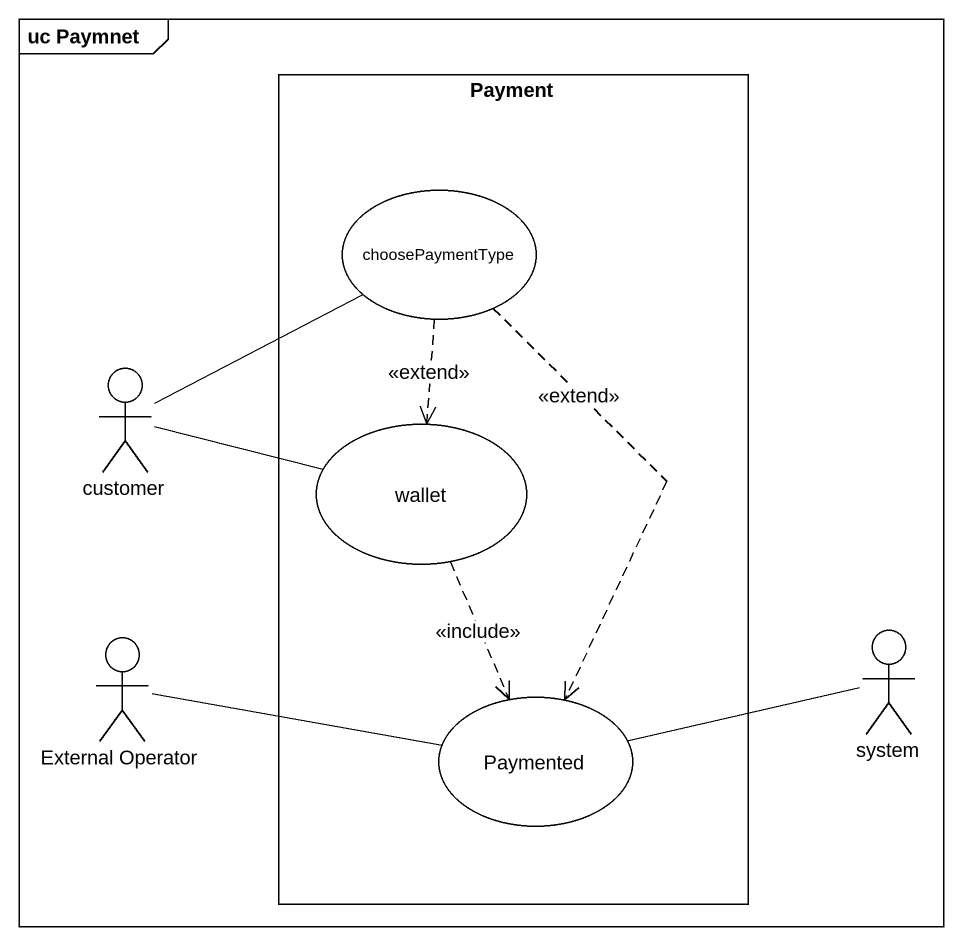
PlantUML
@startuml
mainframe uc Paymnet
rectangle Payment {
  usecase choosePaymentType
  usecase wallet
  usecase Paymented
}
actor customer
actor "External Operator" as External_Operator
actor system
choosePaymentType -left- customer
choosePaymentType ..> wallet : <<extend>>
choosePaymentType ..> Paymented : <<extend>>
customer -right- wallet
wallet ..> Paymented : <<include>>
External_Operator -right- Paymented
Paymented -right- system
@enduml
